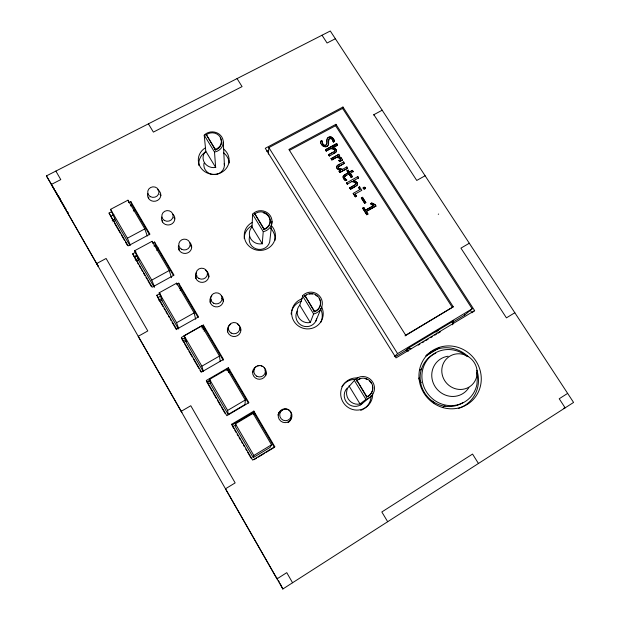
<?xml version="1.0" encoding="UTF-8"?>
<svg xmlns="http://www.w3.org/2000/svg" width="620" height="620" viewBox="0 0 620 620"><rect width="100%" height="100%" fill="white"/><g stroke="black" fill="none" stroke-linecap="round" stroke-linejoin="round"><path stroke-width="0.93" d="M343.1 177.343L343.154 176.429M326.895 143.53L326.972 142.275M252.588 214.21L252.053 227.013L250.744 228.648A10.649 10.16 6.9 0 0 250.806 238.84A10.649 10.16 6.9 0 0 260.075 243.954L262.229 243.691L263.237 231.617L252.588 214.21L252.968 213.729A11.145 10.594 7.2 0 1 270.483 216.031A11.145 10.594 7.2 0 1 263.872 231.539L263.237 231.617M245.249 400.016L245.047 404.504L228.191 414.462L210.909 384.749L209.552 379.363L227.145 369.163L245.249 400.016L227.625 410.417L228.191 414.462M254.913 213.947L264.081 229.555L265.616 228.951A9.3 8.843 7.2 0 0 270.088 220.154A9.3 8.843 7.2 0 0 263.221 212.738M344.511 177.553L344.573 176.979M268.351 154.085L268.871 147.591L342.612 108.415L472.161 308.814L464.721 315.038L452.577 322.338M326.887 140.608L327.004 139.361M264.081 229.555L264.135 228.997M328.569 141.004L328.709 139.539L329.577 138.407L331.057 138.322L332.382 139.593M328.492 144.344L328.623 143.158M272.017 221.301L269.987 239.483A10.424 9.959 6.7 0 1 258.292 249.364A10.424 9.959 6.7 0 1 249.504 236.848M357.453 184.62L357.577 183.846M336.303 151.52L336.428 150.745M253.851 411.091L253.696 412.184L274.365 447.377L274.776 446.71L253.851 411.091L231.772 424.204L231.88 425.142L253.906 412.106M452.709 324.803L453.344 321.075L408.332 348.122L405.782 350.463L408.557 351.075M336.652 167.113L337.164 165.695L339.349 164.215M320.928 143.197L320.47 141.352L321.796 140.647L322.849 143.98L324.252 145.336A1.883 1.751 15 0 0 325.872 145.235L326.926 143.398M322.819 144.111L321.796 140.647M334.513 151.451A1.372 1.279 16.1 0 0 334.846 150.366L334.103 149.428L331.995 148.676L330.747 148.599L326.221 151.048L325.43 149.8L336.675 143.623C340.752 146.7 323.562 150.358 337.466 144.863M326.221 151.048L325.461 149.668M452.437 307.567L335.598 125.705L335.955 124.302L288.889 149.459L405.697 335.219L405.054 335.87L453.259 306.815L335.955 124.302M335.443 152.567L329.398 156.031L328.631 154.659L333.142 152.218M330.747 148.599L333.196 148.831L334.878 150.234A1.372 1.279 16.1 0 1 334.552 151.319L328.6 154.791M329.398 156.031L328.631 154.659M334.149 140.089C335.699 141.523 332.475 143.104 332.994 140.608M342.519 108.756L342.961 107.028L265.275 148.281L396.033 357.903L474.633 310.62L342.961 107.028M340.372 158.906L338.931 157.844L336.389 157.465L331.871 159.921L331.072 158.674L338.877 154.326L339.636 155.705L337.947 156.62L339.636 155.705M331.871 159.921L336.42 157.341C338.466 156.798 342.992 159.588 338.861 160.394L339.628 161.595L342.472 159.945L339.628 161.595M325.43 149.8L336.675 143.623M253.262 457.568L253.851 455.483L271.529 444.796L253.084 413.362L235.437 423.847L235.67 427.312L253.262 457.568L270.165 447.346L271.529 444.796M338.877 154.326L331.072 158.674M338.861 160.394L339.667 161.471M338.342 166.796L338.349 168.028M339.078 171.236L339.876 172.492L339.078 171.236C343.798 169.64 335.521 170.438 336.691 166.982M299.778 305.203L302.955 295.368A11.315 10.997 19.5 0 1 320.726 297.623A11.315 10.997 19.5 0 1 314.247 313.813L313.612 313.898L310.302 322.447L308.125 322.741A10.803 10.532 19.5 0 1 298.468 306.916L299.778 305.203L310.302 322.447M343.651 161.975L344.449 163.231L338.536 166.594M338.226 167.167L338.946 168.625L342.364 169.338L338.977 168.493M344.449 163.231L338.303 166.919M320.308 301.506A9.447 9.184 19.5 0 1 315.975 311.108L314.441 311.744L305.04 295.763M346.851 166.989L347.649 168.237L339.876 172.492M347.649 168.237L339.915 172.368M344.015 175.166L348.208 172.755L347.045 170.748L348.122 170.159L349.285 172.166L348.122 170.159M326.972 139.492L327.306 138.438M343.139 177.219C343.279 178.792 345.092 181.869 346.735 179.986L344.914 178.382M348.208 172.755L347.045 170.748M345.549 180.73L346.735 179.986M351.153 177.367L349.052 173.887L351.153 177.367C355.175 176.863 345.666 168.842 352.23 176.778M346.51 182.908L347.308 184.171L346.51 182.908L357.787 176.599L358.546 177.979L357.787 176.599M352.416 170.453L353.214 171.701L352.416 170.453L349.285 172.166M356.601 185.698L350.533 189.232L349.773 187.845L355.694 184.434A1.38 1.294 19.5 0 0 356.019 183.334L354.315 181.908L351.889 181.544L347.308 184.171M351.889 181.544L354.276 182.032L355.981 183.45A1.38 1.294 19.5 0 1 355.655 184.551L349.726 187.969M328.522 144.212C327.05 149.529 320.106 145.716 320.47 141.352M357.12 182.598C349.401 178.777 356.151 180.273 357.43 183.264M350.533 189.232L354.927 186.705M363.173 187.961L363.351 187.48M365.048 188.72L365.087 187.558L364.521 187.124L363.304 187.597M353.183 193.386L355.338 196.78L353.183 193.386L359.933 189.557L358.593 187.449L359.67 186.852L361.778 190.34L355.074 194.06L356.423 196.176L355.338 196.78M355.074 194.06L356.423 196.176M359.933 189.557L358.593 187.449M359.67 186.852L358.546 187.566M343.116 176.553L343.433 175.724M314.441 311.744L314.588 311.349M365.103 188.604L364.297 189.139L363.312 188.635L364.762 188.883M365.18 188.348L365.087 187.558M361.321 197.989L364.707 203.29L361.321 197.989L362.452 197.276L365.785 202.694L362.452 197.276M344.534 177.095L345.17 176.088M315.688 321.385L320.982 308.621M367.854 214.117L366.219 211.552L376.007 205.987L366.273 211.443L367.9 214.008L366.769 214.729L362.661 208.281L363.793 207.56L365.405 210.281L363.793 207.56M370.683 203.709C379.3 207.778 367.265 203.934 371.853 203.058L375.193 204.716L375.96 206.096M370.636 203.817L371.853 203.058M366.769 214.729L367.9 214.008M375.193 204.716L371.806 203.166M357.19 185.155L357.492 184.496M336.04 152.047L336.342 151.388M329.042 138.833L328.577 141.701M336.776 166.416L337.9 165.183L343.689 161.851M326.732 144.181L325.903 145.103A1.883 1.751 15 0 1 324.283 145.204L323.245 144.483M327.275 138.578L327.817 137.71M328.213 145.088C326.717 147.792 322.71 146.855 321.594 144.29M354.361 380.471L354.741 379.944A11.602 11.323 50.9 0 1 372.775 382.153A11.602 11.323 50.9 0 1 366.443 399.055L360.026 403.914L357.825 404.24A11.067 10.819 52.5 0 1 347.836 387.864L354.361 380.471L365.8 399.148M204.213 135.191L205.801 151.241L204.492 152.807A10.509 9.796 2.7 0 0 204.422 162.618A10.509 9.796 2.7 0 0 213.52 167.617L215.651 167.377L214.504 152.008L204.213 135.191L204.6 134.734A10.997 10.199 3 0 1 221.859 137.074A10.997 10.199 3 0 1 215.132 151.939L214.504 152.008M343.395 175.847L348.246 172.631M344.712 176.661L345.937 175.592M356.973 380.525L366.606 396.909L368.156 396.226A9.68 9.447 50.9 0 0 372.163 391.142M356.554 185.822L357.236 185.039M336.079 151.916L333.738 153.683M394.367 356.663L397.575 353.617L472.161 308.814M436.069 332.095L438.456 330.018M452.065 322.16L453.344 321.075M472.634 312.255L474.633 310.62M360.546 404.883L371.465 396.01M427.01 355.121L435.511 349.44M304.908 296.19L306.218 295.19M327.786 137.849C330.382 134.974 334.242 138.361 334.537 141.407M282.829 589L573.577 402.442L330.297 31L46.422 175.894L282.829 589L280.217 583.637M567.641 393.382L559.217 398.761L565.153 407.851L563.642 408.293M442.541 407.425L444.997 405.899M419.384 370.489L421.832 368.993M514.832 312.744L506.424 317.858L460.931 248.14L469.309 243.242M274.776 446.71L252.642 460.11L231.772 424.204M254.068 459.676L256.548 458.172M258.168 457.188L264.763 453.197M266.267 452.282L268.879 450.701M269.506 450.321L274.637 447.214M425.971 355.958L439.185 347.96M395.576 356.601L409.084 348.479M418.213 345.154L419.864 344.154M422.344 342.666L424.003 341.667M425.653 340.675L428.133 339.179M430.621 337.683L432.272 336.691M434.752 335.195L436.403 334.203M438.061 333.211L440.541 331.716M405.697 335.219L453.259 306.815M232.709 426.754L235.995 424.801M253.239 414.555L254.882 413.579M206.336 380.44L228.354 367.683L248.899 402.659L226.835 415.702L206.336 380.44L207.708 383.555M206.747 381.897L210.095 379.952M226.827 370.249L228.501 369.28L228.354 367.683M207.382 382.633L210.715 380.696M228.191 370.558L229.857 369.59M208.026 384.268L210.482 382.842M228.493 372.38L230.129 371.434M203.321 371.272L201.872 366.18L219.449 356.066L201.671 325.771L184.132 335.691L186.581 342.914L203.081 371.287M438.27 214.272L438.681 214.04M181.358 337.466L203.313 325.05L223.495 359.399L201.485 372.093L181.358 337.466L181.831 338.768M185.395 337.528L182.063 339.411L183.512 341.922M202.081 328.073L203.755 327.128L203.313 325.05M183.14 340.915L185.628 339.504M203.058 329.623L204.716 328.685M183.931 342.434L186.434 341.008M204.011 331.041L205.685 330.088M178.746 328.786L176.592 322.749L194.122 312.906L176.661 283.154L159.169 292.81L162.673 301.816L178.405 328.871M362.661 208.281L363.746 207.669M425.118 175.762L416.756 180.443L373.852 114.692M365.459 210.165L373.813 205.491M365.405 210.281L373.759 205.6M364.707 203.29L365.831 202.577M160.084 301.413L161.758 300.483M180.118 290.307L181.784 289.385M355.384 196.664L356.469 196.059M158.759 299.321L156.829 295.26L160.192 293.399M177.033 284.099L178.715 283.17L198.54 316.913L176.599 329.267L156.829 295.26M157.805 297.685L161.138 295.841M158.658 300.281L162.045 298.406M179.831 288.556L181.52 287.618M353.392 180.815L358.585 177.855M154.543 287.021L151.768 280.101L169.244 270.522L152.094 241.304L134.664 250.697L139.175 261.415L154.132 287.137M349.324 172.042L352.454 170.329M345.898 175.716L349.052 173.887M350.091 173.422L353.253 171.577M351.199 177.243L352.276 176.654M342.325 169.462L346.89 166.858M347.006 170.872L348.084 170.283M136.656 261.09L139.151 259.741M156.627 250.279L158.286 249.379M136.47 255.332L133.982 256.68L132.726 253.797L136.082 251.983M152.869 242.931L154.55 242.033L174.018 275.179L152.148 287.207L132.726 253.797M326.252 150.916L330.786 148.467M153.884 245.931L155.542 245.032L154.55 242.033M134.587 257.424L137.136 256.045M155 246.396L156.705 245.474M135.245 259.981L138.624 258.153M156.349 248.558L158.038 247.644M382.183 110.213L373.69 114.778L374.426 115.568M333.374 141.918L334.575 141.275M130.355 245.117L127.394 238.212L144.809 228.896L127.96 200.19L110.585 209.335L116.072 221.712L129.828 245.357M320.439 141.492L321.764 140.779M289.555 150.319L335.598 125.705M266.709 151.311L268.413 150.404M112.228 220.363L114.754 219.023M112.941 221.821L115.491 220.464M133.362 211.009L135.059 210.11M113.468 221.379L109.05 213.055L111.561 211.738M129.131 202.484L130.805 201.601L149.939 234.174L128.131 245.884L109.05 213.055M110.561 216.38L113.871 214.636M130.401 205.91L132.06 205.042L130.805 201.601M335.374 38.742L327.073 43.005L322.02 35.224M328.507 137.307L331.065 137.02L333.506 139.097M206.413 134.788L215.365 150.032L216.884 149.467A9.176 8.51 3 0 0 220.278 137.873M363.638 187.317L365.041 187.674M329.546 138.539L331.762 138.88M332.328 147.638L335.412 148.715L336.288 150.187M332.289 147.769L334.513 148.296L335.986 149.536M337.978 156.496L341.139 157.65L342.434 160.076M337.947 156.62L340.233 157.178L341.783 158.604M340.822 170.175L338.52 169.617L336.784 167.71M408.332 348.122L411.137 348.742M346.688 180.102L344.875 178.506L344.55 177.429M345.588 180.614L343.341 178.041M470.394 310.372L471.967 312.805M464.442 314.611L464.721 315.038M336.637 143.755L337.427 144.995M331.111 158.542L331.901 159.79M349.773 187.845L350.579 189.108M362.708 208.165L366.815 214.621M237.049 78.593L242.071 86.606L153.38 132.099L148.412 123.837M478.454 463.481L472.549 454.072L381.827 511.973L387.686 521.722M418.818 378.603L421.337 382.625M432.915 401.117L434.426 403.535M268.871 147.591L397.575 353.617M302.576 295.872L313.612 313.898M205.801 151.241L215.768 167.563M251.937 226.819L262.353 243.885M349.013 385.865L360.026 403.914M62.171 202.686L64.147 206.011M65.139 207.669L66.131 209.328M67.611 211.823L68.603 213.481M46.422 175.894L54.149 188.899M55.118 190.518L57.536 194.587M60.396 199.392L58.009 195.385L61.706 201.872M132.06 205.042L149.521 234.786M155.542 245.032L173.352 275.358M198.051 317.417L179.436 285.719L178.715 283.17M203.755 327.128L223.208 360.267M228.501 369.28L248.318 403.023M110.585 209.335L127.394 238.212M134.664 250.697L151.768 280.101M159.169 292.81L176.592 322.749M184.132 335.691L201.872 366.18M209.552 379.363L227.625 410.417M235.437 423.847L253.851 455.483M114.429 223.045L120.241 233.035M121.21 234.701L124.597 240.529M125.558 242.195L127.495 245.52M134.943 258.331L136.377 260.811M137.338 262.462L138.299 264.112M139.26 265.763L140.701 268.243M141.662 269.894L142.623 271.545M143.577 273.195L145.018 275.675M145.979 277.326L146.94 278.977M147.901 280.635L151.257 286.417M159.712 300.964L163.052 306.706M164.006 308.341L164.959 309.985M165.912 311.628L167.338 314.084M168.291 315.727L169.244 317.363M170.198 319.006L171.151 320.649M172.104 322.284L176.398 329.67M184.489 343.589L187.883 349.432M188.852 351.098L192.246 356.942M193.215 358.616L199.043 368.637M200.012 370.303L200.981 371.969M208.677 385.214L212.048 391.019M213.017 392.677L216.388 398.489M217.356 400.148L220.728 405.953M221.697 407.611L225.068 413.424M232.841 426.793L233.794 428.443M234.755 430.094L236.197 432.566M237.15 434.217L238.111 435.868M239.072 437.518L240.513 439.991M241.467 441.642L242.428 443.292M243.389 444.943L244.35 446.594M245.784 449.066L246.745 450.717M247.706 452.368L251.061 458.149M55.87 171.074L60.776 179.606L51.321 184.458L98.278 266.368L96.604 263.585L106.121 258.47L147.792 330.956L138.221 336.311L181.877 412.439L181.164 411.347L190.782 405.736L235.151 482.903L225.486 488.793L277.031 578.863L286.758 572.655L292.562 582.754M276.59 577.298L277.497 578.886M278.403 580.467L279.31 582.048M332.413 139.453L333.335 142.05M127.96 200.19L128.906 202.732M144.809 228.896L147.304 236.019M152.094 241.304L152.667 243.009M169.244 270.522L171.461 277.721M176.661 283.154L177.157 284.867M194.122 312.906L195.68 319.254M201.671 325.771L202.042 327.469M363.219 187.845L363.312 188.635M357.476 183.14L357.538 183.962M336.327 150.055L336.389 150.877M219.449 356.066L220.24 361.514M227.145 369.163L227.308 370.822M215.318 149.327L215.365 150.032M223.309 142.158L224.409 165.083M326.918 140.469L326.911 141.507M326.949 141.375L326.934 142.406M328.608 142.43L328.592 143.29M328.608 141.561L328.577 142.569M476.857 370.249A31.682 30.194 50.7 0 1 458.343 408.471M426.072 355.655A31.682 30.194 50.7 0 1 468.085 356.523M466.705 356.26A28.598 27.234 50.5 0 0 425.351 362.863A28.598 27.234 50.5 0 0 440.146 403.442A28.598 27.234 50.5 0 0 476.943 384.353L477.416 377.092A28.598 27.234 50.5 0 0 476.749 372.535M468.89 387.578A20.615 19.623 50.3 0 1 435.31 386.942A20.615 19.623 50.3 0 1 448.051 356.229M462.907 402.628A28.319 26.986 50.7 0 1 423.716 391.352A28.319 26.986 50.7 0 1 435.798 353.175M224.254 163.409A10.292 9.61 2.5 0 1 214.985 174.592M213.187 174.577A10.292 9.61 2.5 0 1 203.996 163.215M362.7 403.139A10.827 10.594 53.4 0 1 347.595 403.341A10.827 10.594 53.4 0 1 347.115 388.135M316.688 318.882A10.571 10.315 19.5 0 1 302.606 325.856A10.571 10.315 19.5 0 1 297.228 311.124M309.256 294.089A9.447 9.184 19.5 0 1 312.526 294.082M315.611 295.167A9.447 9.184 19.5 0 1 317.587 296.616M319.122 298.514A9.447 9.184 19.5 0 1 320.114 300.723M358.042 379.735A9.68 9.447 50.9 0 1 360.305 378.75M365.226 378.704A9.68 9.447 50.9 0 1 367.559 379.634M369.582 381.13A9.68 9.447 50.9 0 1 371.163 383.09M372.411 386.198A9.68 9.447 50.9 0 1 372.387 390.344M265.035 370.621A6.75 6.696 -8.5 0 1 265.755 375.697M252.689 372.356A6.75 6.696 -8.5 0 1 254.417 369.342M195.928 278.535A6.657 6.402 -6 0 1 196.85 275.334M207.312 274.009A6.657 6.402 -6 0 1 209.017 276.869M210.242 302.731A6.68 6.471 -6.2 0 1 211.156 299.491M221.658 298.119A6.68 6.471 -6.2 0 1 223.371 301.01M277.969 415.075A6.836 6.797 88.1 0 1 282.712 410.184M291.098 414.896A6.836 6.797 88.1 0 1 288.052 422.631M362.987 409.355A16.027 15.686 53.2 0 1 360.716 410.347M341.806 386.74A16.027 15.686 53.2 0 1 356.454 379.456M371.109 395.862A16.027 15.686 53.2 0 1 363.7 408.944M244.21 238.468A15.43 14.748 6.7 0 1 251.86 225.742M270.428 228.144A15.43 14.748 6.7 0 1 274.939 240.475M227.524 331.94A6.712 6.564 -6.6 0 1 228.431 328.654M240.033 328.585A6.712 6.564 -6.6 0 1 240.707 330.166M291.121 314.038A15.655 15.275 19.5 0 1 291.353 312.449M291.749 310.907A15.655 15.275 19.5 0 1 301.591 301.072M320.416 308.566A15.655 15.275 19.5 0 1 320.749 322.462M148.599 198.532A6.572 6.154 -5.5 0 1 148.854 196.943M159.89 194.254A6.572 6.154 -5.5 0 1 160.906 195.533M198.888 165.501A15.237 14.221 2.6 0 1 205.646 151.908M223.634 152.869A15.237 14.221 2.6 0 1 229.214 163.006M179.033 249.976A6.626 6.309 -5.8 0 1 179.281 248.341M190.387 245.536A6.626 6.309 -5.8 0 1 191.425 246.845M162.425 221.906A6.595 6.223 -5.6 0 1 162.68 220.294M173.747 217.55A6.595 6.223 -5.6 0 1 174.77 218.845M172.972 214.264A6.673 6.293 -5.4 0 1 173.584 222.332A6.673 6.293 -5.4 0 1 165.269 224.386A6.673 6.293 -5.4 0 1 161.774 217.023M205.538 270.304A6.735 6.471 -5.8 0 1 207.94 279.147A6.735 6.471 -5.8 0 1 198.726 281.519A6.735 6.471 -5.8 0 1 196.339 272.676M221.433 295.717A6.758 6.549 -5.9 0 1 221.402 304.978A6.758 6.549 -5.9 0 1 211.846 305.009A6.758 6.549 -5.9 0 1 211.885 295.74M237.545 324.121A6.789 6.642 -6.2 0 1 239.367 334.134A6.789 6.642 -6.2 0 1 228.958 334.188A6.789 6.642 -6.2 0 1 230.764 324.159M271.335 225.556A15.609 14.903 6.8 0 1 269.553 247.303A15.609 14.903 6.8 0 1 246.969 243.807A15.609 14.903 6.8 0 1 251.983 222.565M264.228 367.66A6.836 6.774 -7.5 0 1 263.872 377.65A6.836 6.774 -7.5 0 1 253.874 376.441A6.836 6.774 -7.5 0 1 255.99 366.66M257.626 365.971A6.836 6.774 -7.5 0 1 259.392 365.722M261.16 365.94A6.836 6.774 -7.5 0 1 262.81 366.598M321.718 307.032A15.833 15.438 19.5 0 1 313.673 327.763A15.833 15.438 19.5 0 1 292.717 318.788A15.833 15.438 19.5 0 1 302.304 298.716M372.651 393.762A16.221 15.864 52.8 0 1 356.686 410.107A16.221 15.864 52.8 0 1 340.69 393.096A16.221 15.864 52.8 0 1 357.825 377.999M189.798 242.552A6.704 6.378 -5.6 0 1 190.456 250.728A6.704 6.378 -5.6 0 1 182.102 252.836A6.704 6.378 -5.6 0 1 178.568 245.381M223.44 148.916A15.415 14.368 2.7 0 1 224.556 170.275A15.415 14.368 2.7 0 1 201.678 168.904A15.415 14.368 2.7 0 1 205.422 147.839M157.612 189.72A6.65 6.215 -5.3 0 1 160.146 197.757A6.65 6.215 -5.3 0 1 151.776 200.911A6.65 6.215 -5.3 0 1 147.8 193.425M477.137 371.357L476.834 375.983A18.22 17.306 49.7 0 1 449.019 385.454A18.22 17.306 49.7 0 1 450.965 355.554A18.22 17.306 49.7 0 1 477.137 371.357M356.856 380.339L356.361 381.013L358.29 379.471A9.703 9.471 50.8 0 1 371.45 382.85A9.703 9.471 50.8 0 1 368.427 396.01L366.149 397.002L366.994 396.878L356.856 380.339M304.924 295.577L304.428 296.228L306.35 294.763A9.463 9.199 19.5 0 1 319.292 298.104A9.463 9.199 19.5 0 1 316.13 310.713L313.875 311.651L314.704 311.535L304.924 295.577M254.804 213.776L254.301 214.396L256.223 213.001A9.316 8.858 7.3 0 1 268.948 216.31A9.316 8.858 7.3 0 1 265.662 228.4L263.423 229.276L264.244 229.175L254.804 213.776M206.305 134.618L205.801 135.214L207.715 133.881A9.191 8.525 3 0 1 220.24 137.16A9.191 8.525 3 0 1 216.837 148.761L214.613 149.591L215.427 149.498L206.305 134.618M150.428 196.664A5.65 5.286 -5.2 0 0 158.991 192.138A5.65 5.286 -5.2 0 0 150.606 187.511A5.65 5.286 -5.2 0 0 150.428 196.664M198.865 278.45A5.727 5.495 -5.6 0 0 207.483 273.668A5.727 5.495 -5.6 0 0 198.927 268.925A5.727 5.495 -5.6 0 0 198.865 278.45M256.773 376.216A5.812 5.758 -6.6 0 0 265.445 371.124A5.812 5.758 -6.6 0 0 256.68 366.234A5.812 5.758 -6.6 0 0 256.773 376.216M231.221 333.079A5.774 5.642 -5.9 0 0 239.87 328.127A5.774 5.642 -5.9 0 0 231.198 323.299A5.774 5.642 -5.9 0 0 231.221 333.079M213.52 303.188A5.75 5.564 -5.7 0 0 222.154 298.336A5.75 5.564 -5.7 0 0 213.544 293.554A5.75 5.564 -5.7 0 0 213.52 303.188M181.567 249.248A5.696 5.417 -5.5 0 0 190.169 244.551A5.696 5.417 -5.5 0 0 181.668 239.855A5.696 5.417 -5.5 0 0 181.567 249.248M164.571 220.549A5.673 5.348 -5.3 0 0 173.15 215.946A5.673 5.348 -5.3 0 0 164.719 211.288A5.673 5.348 -5.3 0 0 164.571 220.549M280.434 411.975A5.882 5.851 85.6 0 0 285.626 420.724A5.882 5.851 85.6 0 0 290.563 411.835A5.882 5.851 85.6 0 0 280.434 411.975M279.078 412.362A6.913 6.882 86.8 0 0 285.192 422.646A6.913 6.882 86.8 0 0 290.989 412.184A6.913 6.882 86.8 0 0 279.078 412.362M419.019 377.906A32.062 30.527 50.5 0 0 467.418 404.333A32.062 30.527 50.5 0 0 463.907 349.866A32.062 30.527 50.5 0 0 419.019 377.906"/></g></svg>
